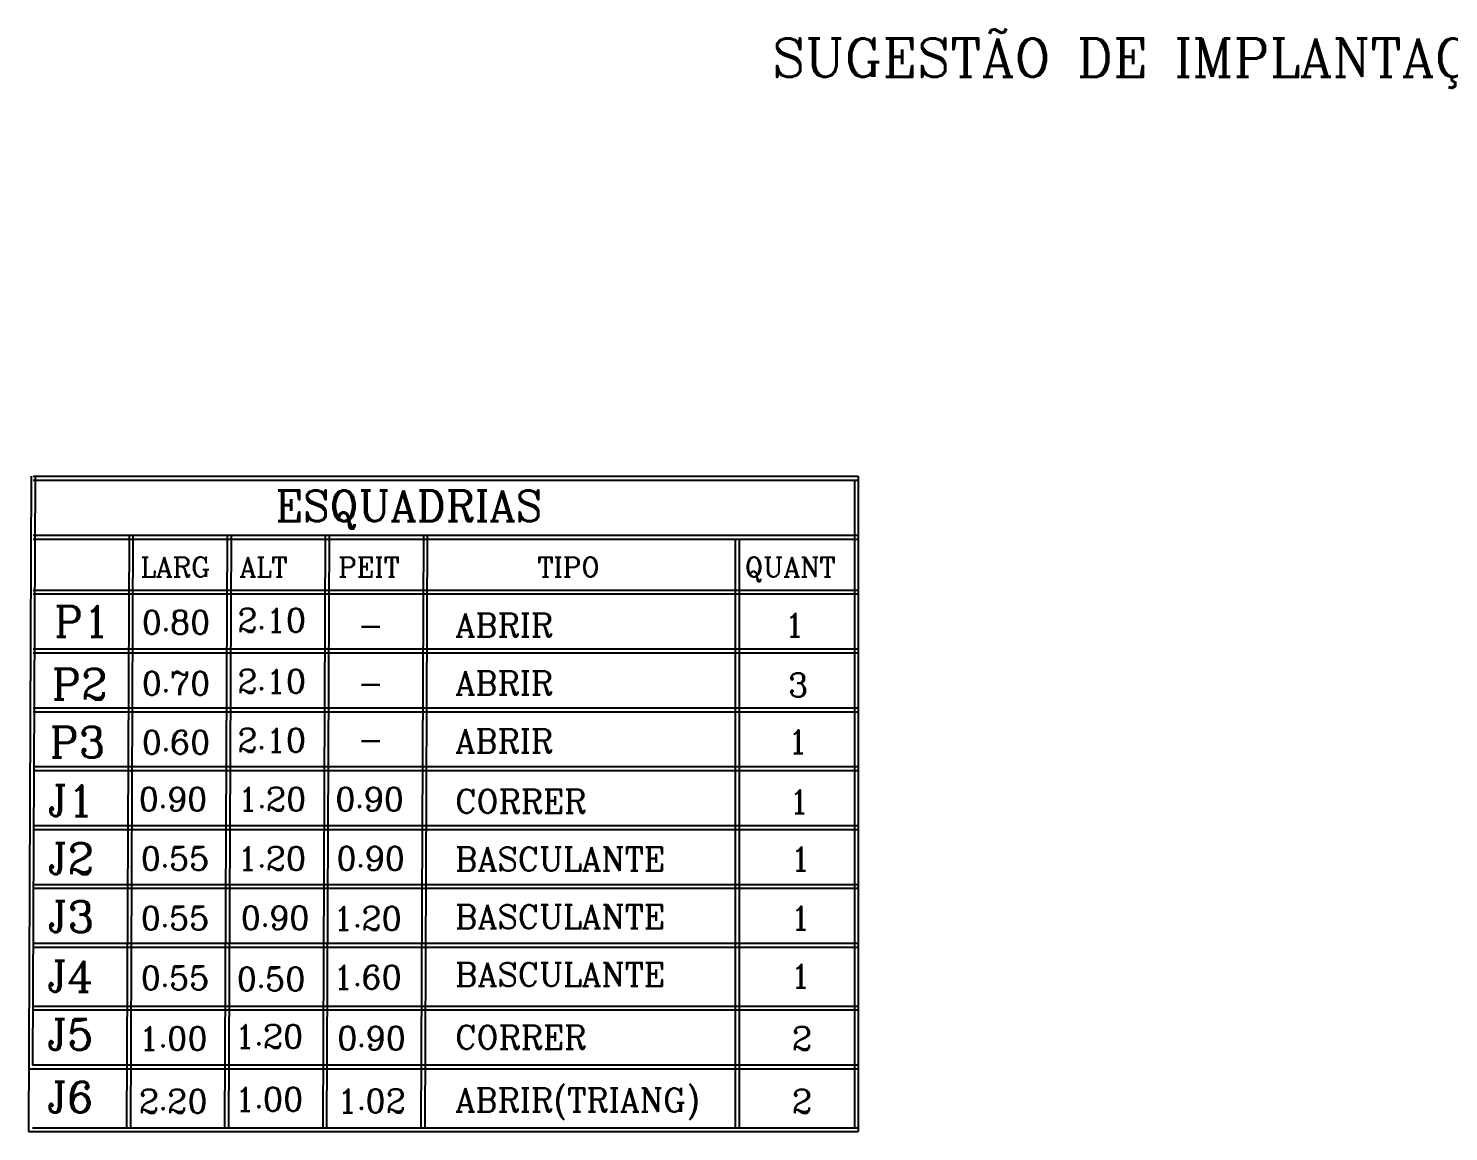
# Model space of a CAD drawing. Extents: x -79 to 141, y 7 to 81.
# Drawn here: x -14.74 to -7.5, y 36.31 to 41.94 of the extents above; entities that cross this region are included whole.
import ezdxf

# ---------------------------------------------------------------- set-up
doc = ezdxf.new("R2010")
doc.units = 0
doc.header["$LTSCALE"] = 10
doc.header["$MEASUREMENT"] = 0
for name, color, linetype in [('PAREDES', 7, 'CONTINUOUS'), ('TERRENOEMCORTE', 244, 'CONTINUOUS'), ('TEXTO', 1, 'CONTINUOUS')]:
    doc.layers.add(name, color=color, linetype=linetype)
doc.styles.add('ROMANC', font='ROMANC.SHX')
doc.styles.get("Standard").update_dxf_attribs({"font": 'ROMANC.SHX'})

msp = doc.modelspace()

# ---------------------------------------------------------------- linework, layer by layer
at = {"layer": 'TERRENOEMCORTE', "color": 30, "linetype": 'Continuous', "ltscale": 0.3}
for p, q in [((-14.72251, 39.65341), (-14.73667, 36.31346)), ((-14.70251, 39.65332), (-14.71523, 36.65346)), ((-14.71269, 39.65346), (-10.50707, 39.65346)), ((-14.71269, 39.63346), (-10.50707, 39.63346)), ((-10.52707, 39.63346), (-10.52707, 36.33346)), ((-10.50707, 39.65346), (-10.50707, 36.31346)), ((-14.71269, 39.35346), (-10.50707, 39.35346)), ((-14.71269, 39.33346), (-10.50707, 39.33346)), ((-14.22377, 39.35346), (-14.23658, 36.33346)), ((-14.20377, 39.35346), (-14.21658, 36.33346)), ((-13.72377, 39.35346), (-13.73658, 36.33346)), ((-13.70377, 39.35346), (-13.71658, 36.33346)), ((-13.22376, 39.35346), (-13.23658, 36.33346)), ((-13.20376, 39.35346), (-13.21658, 36.33346)), ((-12.72376, 39.35346), (-12.73657, 36.33346)), ((-12.70376, 39.35346), (-12.71657, 36.33346)), ((-11.13444, 39.33346), (-11.13444, 36.33346)), ((-11.11444, 39.33346), (-11.11444, 36.33346)), ((-14.71269, 39.07346), (-10.50707, 39.07346)), ((-14.71269, 39.05346), (-10.50707, 39.05346)), ((-14.71269, 38.77346), (-10.50707, 38.77346)), ((-14.71269, 38.75346), (-10.50707, 38.75346)), ((-14.71269, 38.47346), (-10.50707, 38.47346)), ((-14.71269, 38.45346), (-10.50707, 38.45346)), ((-14.71269, 38.17346), (-10.50707, 38.17346)), ((-14.71269, 38.15346), (-10.50707, 38.15346)), ((-14.71269, 37.87346), (-10.50707, 37.87346)), ((-14.71269, 37.85346), (-10.50707, 37.85346)), ((-14.71269, 37.57346), (-10.50707, 37.57346)), ((-14.71269, 37.55346), (-10.50707, 37.55346)), ((-14.71269, 37.27346), (-10.50707, 37.27346)), ((-14.71269, 37.25346), (-10.50707, 37.25346)), ((-14.71532, 36.95346), (-10.50707, 36.95346)), ((-14.71532, 36.93346), (-10.50707, 36.93346)), ((-14.73532, 36.63346), (-10.50707, 36.63346)), ((-14.71523, 36.65346), (-10.50707, 36.65346)), ((-14.73667, 36.31346), (-10.50707, 36.31346)), ((-14.71523, 36.33346), (-10.50707, 36.33346))]:
    msp.add_line(p, q, dxfattribs=at)

# ---------------------------------------------------------------- texts
at = {"layer": 'PAREDES', "color": 244, "ltscale": 0.3}
for s, height, p in [('ESQUADRIAS', 0.157047, (-13.47779, 39.42412)), ('LARG', 0.1, (-14.16474, 39.14048)), ('ALT', 0.1, (-13.66106, 39.14048)), ('PEIT', 0.1, (-13.15738, 39.14048)), ('TIPO', 0.1, (-12.14205, 39.14048)), ('QUANT', 0.1, (-11.0859, 39.14048)), ('P1', 0.157047, (-14.60588, 38.83442)), ('P2', 0.157047, (-14.6164, 38.51516)), ('P3', 0.157047, (-14.62808, 38.21923)), ('J1', 0.157047, (-14.63796, 37.92172)), ('J2', 0.157047, (-14.63796, 37.62597)), ('J3', 0.157047, (-14.63796, 37.33021)), ('J4', 0.157047, (-14.64051, 37.02597)), ('J5', 0.157047, (-14.64051, 36.73021)), ('J6', 0.157047, (-14.64051, 36.41021))]:
    msp.add_text(s, height=height, dxfattribs=at).set_placement(p)
at = {"layer": 'PAREDES', "color": 244, "ltscale": 0.2}
for s, p in [('0.80', (-14.15926, 38.84897)), ('2.10', (-13.67135, 38.85933)), ('ABRIR', (-12.56115, 38.83442)), ('1', (-10.88307, 38.83442)), ('-', (-13.05898, 38.83442)), ('0.70', (-14.15926, 38.538)), ('2.10', (-13.67135, 38.54837)), ('ABRIR', (-12.56115, 38.53913)), ('-', (-13.05898, 38.53809)), ('3', (-10.86534, 38.52951)), ('2.10', (-13.67135, 38.24777)), ('ABRIR', (-12.56115, 38.24384)), ('0.60', (-14.15926, 38.2374)), ('-', (-13.05898, 38.25132)), ('1', (-10.86684, 38.24076)), ('0.90', (-14.17439, 37.94791)), ('1.20', (-13.67003, 37.94733)), ('0.90', (-13.17248, 37.94774)), ('CORRER', (-12.56115, 37.9368)), ('1', (-10.85966, 37.9348)), ('0.55', (-14.16408, 37.64528)), ('1.20', (-13.67095, 37.64522)), ('0.90', (-13.16726, 37.6457)), ('BASCULANTE', (-12.56115, 37.64256)), ('1', (-10.85247, 37.64319)), ('0.55', (-14.16408, 37.34088)), ('0.90', (-13.65413, 37.34295)), ('1.20', (-13.18343, 37.34002)), ('BASCULANTE', (-12.56115, 37.34831)), ('1', (-10.85247, 37.34201)), ('0.55', (-14.16408, 37.03647)), ('0.50', (-13.67448, 37.03115)), ('1.60', (-13.18343, 37.04008)), ('BASCULANTE', (-12.56115, 37.05407)), ('1', (-10.85247, 37.04563)), ('1.00', (-14.17346, 36.72782)), ('1.20', (-13.68554, 36.73819)), ('0.90', (-13.16256, 36.7297)), ('CORRER', (-12.56115, 36.73424)), ('2', (-10.84528, 36.72771)), ('ABRIR(TRIANG)', (-12.56115, 36.41424)), ('2.20', (-14.17346, 36.40782)), ('1.00', (-13.68554, 36.41819)), ('1.02', (-13.16256, 36.4097)), ('2', (-10.84528, 36.40771))]:
    msp.add_text(s, height=0.12, dxfattribs=at).set_placement(p)
at = {"layer": 'TEXTO', "color": 244, "ltscale": 0.3, "style": 'ROMANC'}
msp.add_text('SUGESTÃO DE IMPLANTAÇÃO-ELEVAÇÃO ', height=0.196, dxfattribs=at).set_placement((-10.94626, 41.68832))

doc.saveas('drawing.dxf')
